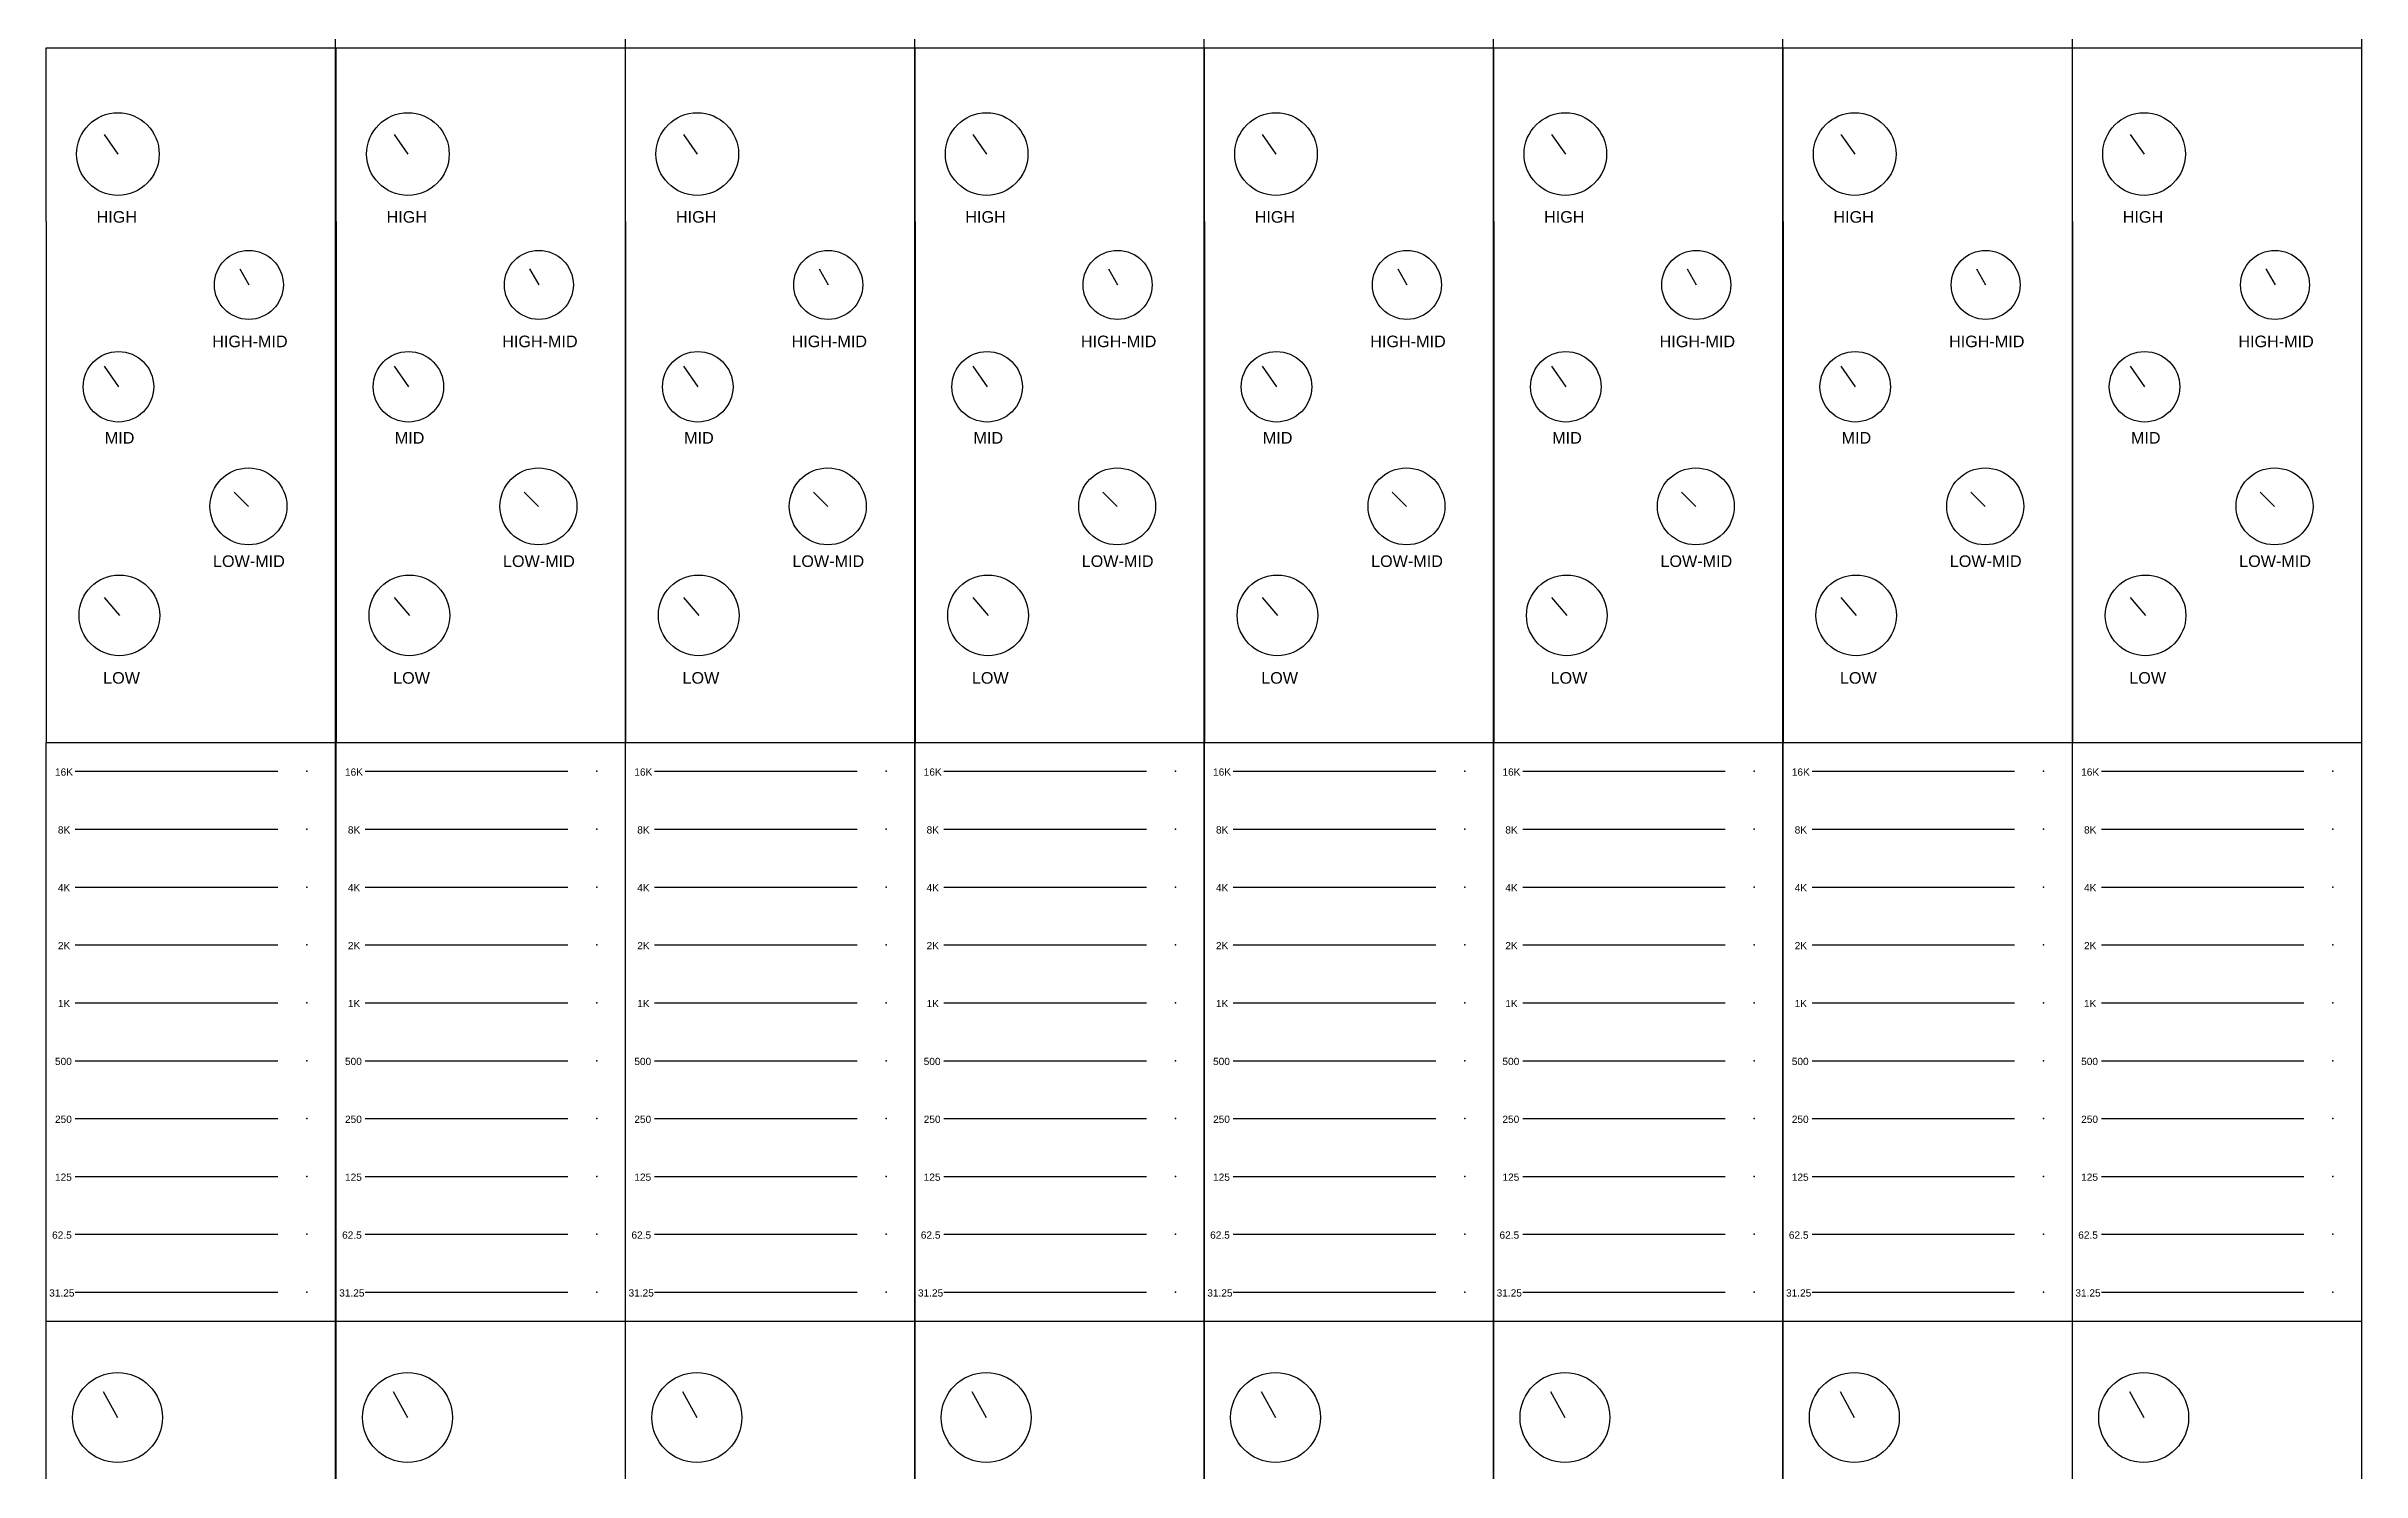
# Model space of a CAD drawing. Header units: inches. Extents: x -1200 to 6108, y -1200 to 2900.
# Drawn here: x -1200 to -400, y 247 to 739 of the extents above; entities that cross this region are included whole.
import ezdxf

# ---------------------------------------------------------------- set-up
doc = ezdxf.new("R2010")
doc.units = ezdxf.units.IN
doc.header["$MEASUREMENT"] = 0
doc.layers.get('0').update_dxf_attribs({"lineweight": 25, "true_color": 0xffffff})
doc.styles.add('textstyle100', font='')
doc.styles.add('textstyle1004', font='')
doc.styles.add('textstyle1005', font='')
doc.styles.add('textstyle1006', font='')
doc.styles.add('textstyle1007', font='')
doc.styles.add('textstyle1008', font='')
doc.styles.add('textstyle1009', font='')
doc.styles.add('textstyle101', font='')
doc.styles.add('textstyle1010', font='')
doc.styles.add('textstyle1011', font='')
doc.styles.add('textstyle102', font='')
doc.styles.add('textstyle103', font='')
doc.styles.add('textstyle104', font='')
doc.styles.add('textstyle105', font='')
doc.styles.add('textstyle114', font='')
doc.styles.add('textstyle115', font='')
doc.styles.add('textstyle116', font='')
doc.styles.add('textstyle117', font='')
doc.styles.add('textstyle118', font='')
doc.styles.add('textstyle119', font='')
doc.styles.add('textstyle120', font='')
doc.styles.add('textstyle121', font='')
doc.styles.add('textstyle130', font='')
doc.styles.add('textstyle131', font='')
doc.styles.add('textstyle132', font='')
doc.styles.add('textstyle133', font='')
doc.styles.add('textstyle134', font='')
doc.styles.add('textstyle135', font='')
doc.styles.add('textstyle136', font='')
doc.styles.add('textstyle137', font='')
doc.styles.add('textstyle146', font='')
doc.styles.add('textstyle147', font='')
doc.styles.add('textstyle148', font='')
doc.styles.add('textstyle149', font='')
doc.styles.add('textstyle150', font='')
doc.styles.add('textstyle151', font='')
doc.styles.add('textstyle152', font='')
doc.styles.add('textstyle153', font='')
doc.styles.add('textstyle162', font='')
doc.styles.add('textstyle163', font='')
doc.styles.add('textstyle164', font='')
doc.styles.add('textstyle165', font='')
doc.styles.add('textstyle166', font='')
doc.styles.add('textstyle167', font='')
doc.styles.add('textstyle168', font='')
doc.styles.add('textstyle169', font='')
doc.styles.add('textstyle178', font='')
doc.styles.add('textstyle179', font='')
doc.styles.add('textstyle180', font='')
doc.styles.add('textstyle181', font='')
doc.styles.add('textstyle182', font='')
doc.styles.add('textstyle183', font='')
doc.styles.add('textstyle184', font='')
doc.styles.add('textstyle185', font='')
doc.styles.add('textstyle20', font='')
doc.styles.add('textstyle21', font='')
doc.styles.add('textstyle22', font='')
doc.styles.add('textstyle23', font='')
doc.styles.add('textstyle24', font='')
doc.styles.add('textstyle25', font='')
doc.styles.add('textstyle26', font='')
doc.styles.add('textstyle27', font='')
doc.styles.add('textstyle50', font='')
doc.styles.add('textstyle51', font='')
doc.styles.add('textstyle52', font='')
doc.styles.add('textstyle53', font='')
doc.styles.add('textstyle54', font='')
doc.styles.add('textstyle55', font='')
doc.styles.add('textstyle56', font='')
doc.styles.add('textstyle57', font='')
doc.styles.add('textstyle66', font='')
doc.styles.add('textstyle67', font='')
doc.styles.add('textstyle68', font='')
doc.styles.add('textstyle69', font='')
doc.styles.add('textstyle70', font='')
doc.styles.add('textstyle71', font='')
doc.styles.add('textstyle72', font='')
doc.styles.add('textstyle73', font='')
doc.styles.add('textstyle82', font='')
doc.styles.add('textstyle83', font='')
doc.styles.add('textstyle84', font='')
doc.styles.add('textstyle846', font='')
doc.styles.add('textstyle847', font='')
doc.styles.add('textstyle848', font='')
doc.styles.add('textstyle849', font='')
doc.styles.add('textstyle85', font='')
doc.styles.add('textstyle850', font='')
doc.styles.add('textstyle851', font='')
doc.styles.add('textstyle852', font='')
doc.styles.add('textstyle853', font='')
doc.styles.add('textstyle86', font='')
doc.styles.add('textstyle87', font='')
doc.styles.add('textstyle88', font='')
doc.styles.add('textstyle89', font='')
doc.styles.add('textstyle958', font='')
doc.styles.add('textstyle959', font='')
doc.styles.add('textstyle960', font='')
doc.styles.add('textstyle961', font='')
doc.styles.add('textstyle962', font='')
doc.styles.add('textstyle963', font='')
doc.styles.add('textstyle964', font='')
doc.styles.add('textstyle965', font='')
doc.styles.add('textstyle972', font='')
doc.styles.add('textstyle973', font='')
doc.styles.add('textstyle974', font='')
doc.styles.add('textstyle975', font='')
doc.styles.add('textstyle976', font='')
doc.styles.add('textstyle977', font='')
doc.styles.add('textstyle978', font='')
doc.styles.add('textstyle979', font='')
doc.styles.add('textstyle98', font='')
doc.styles.add('textstyle988', font='')
doc.styles.add('textstyle989', font='')
doc.styles.add('textstyle99', font='')
doc.styles.add('textstyle990', font='')
doc.styles.add('textstyle991', font='')
doc.styles.add('textstyle992', font='')
doc.styles.add('textstyle993', font='')
doc.styles.add('textstyle994', font='')
doc.styles.add('textstyle995', font='')
doc.styles.get('textstyle100').set_extended_font_data('Liberation Sans')
doc.styles.get('textstyle1004').set_extended_font_data('Liberation Sans')
doc.styles.get('textstyle1005').set_extended_font_data('Liberation Sans')
doc.styles.get('textstyle1006').set_extended_font_data('Liberation Sans')
doc.styles.get('textstyle1007').set_extended_font_data('Liberation Sans')
doc.styles.get('textstyle1008').set_extended_font_data('Liberation Sans')
doc.styles.get('textstyle1009').set_extended_font_data('Liberation Sans')
doc.styles.get('textstyle101').set_extended_font_data('Liberation Sans')
doc.styles.get('textstyle1010').set_extended_font_data('Liberation Sans')
doc.styles.get('textstyle1011').set_extended_font_data('Liberation Sans')
doc.styles.get('textstyle102').set_extended_font_data('Liberation Sans')
doc.styles.get('textstyle103').set_extended_font_data('Liberation Sans')
doc.styles.get('textstyle104').set_extended_font_data('Liberation Sans')
doc.styles.get('textstyle105').set_extended_font_data('Liberation Sans')
doc.styles.get('textstyle114').set_extended_font_data('Liberation Sans')
doc.styles.get('textstyle115').set_extended_font_data('Liberation Sans')
doc.styles.get('textstyle116').set_extended_font_data('Liberation Sans')
doc.styles.get('textstyle117').set_extended_font_data('Liberation Sans')
doc.styles.get('textstyle118').set_extended_font_data('Liberation Sans')
doc.styles.get('textstyle119').set_extended_font_data('Liberation Sans')
doc.styles.get('textstyle120').set_extended_font_data('Liberation Sans')
doc.styles.get('textstyle121').set_extended_font_data('Liberation Sans')
doc.styles.get('textstyle130').set_extended_font_data('Liberation Sans')
doc.styles.get('textstyle131').set_extended_font_data('Liberation Sans')
doc.styles.get('textstyle132').set_extended_font_data('Liberation Sans')
doc.styles.get('textstyle133').set_extended_font_data('Liberation Sans')
doc.styles.get('textstyle134').set_extended_font_data('Liberation Sans')
doc.styles.get('textstyle135').set_extended_font_data('Liberation Sans')
doc.styles.get('textstyle136').set_extended_font_data('Liberation Sans')
doc.styles.get('textstyle137').set_extended_font_data('Liberation Sans')
doc.styles.get('textstyle146').set_extended_font_data('Liberation Sans')
doc.styles.get('textstyle147').set_extended_font_data('Liberation Sans')
doc.styles.get('textstyle148').set_extended_font_data('Liberation Sans')
doc.styles.get('textstyle149').set_extended_font_data('Liberation Sans')
doc.styles.get('textstyle150').set_extended_font_data('Liberation Sans')
doc.styles.get('textstyle151').set_extended_font_data('Liberation Sans')
doc.styles.get('textstyle152').set_extended_font_data('Liberation Sans')
doc.styles.get('textstyle153').set_extended_font_data('Liberation Sans')
doc.styles.get('textstyle162').set_extended_font_data('Liberation Sans')
doc.styles.get('textstyle163').set_extended_font_data('Liberation Sans')
doc.styles.get('textstyle164').set_extended_font_data('Liberation Sans')
doc.styles.get('textstyle165').set_extended_font_data('Liberation Sans')
doc.styles.get('textstyle166').set_extended_font_data('Liberation Sans')
doc.styles.get('textstyle167').set_extended_font_data('Liberation Sans')
doc.styles.get('textstyle168').set_extended_font_data('Liberation Sans')
doc.styles.get('textstyle169').set_extended_font_data('Liberation Sans')
doc.styles.get('textstyle178').set_extended_font_data('Liberation Sans')
doc.styles.get('textstyle179').set_extended_font_data('Liberation Sans')
doc.styles.get('textstyle180').set_extended_font_data('Liberation Sans')
doc.styles.get('textstyle181').set_extended_font_data('Liberation Sans')
doc.styles.get('textstyle182').set_extended_font_data('Liberation Sans')
doc.styles.get('textstyle183').set_extended_font_data('Liberation Sans')
doc.styles.get('textstyle184').set_extended_font_data('Liberation Sans')
doc.styles.get('textstyle185').set_extended_font_data('Liberation Sans')
doc.styles.get('textstyle20').set_extended_font_data('Liberation Sans')
doc.styles.get('textstyle21').set_extended_font_data('Liberation Sans')
doc.styles.get('textstyle22').set_extended_font_data('Liberation Sans')
doc.styles.get('textstyle23').set_extended_font_data('Liberation Sans')
doc.styles.get('textstyle24').set_extended_font_data('Liberation Sans')
doc.styles.get('textstyle25').set_extended_font_data('Liberation Sans')
doc.styles.get('textstyle26').set_extended_font_data('Liberation Sans')
doc.styles.get('textstyle27').set_extended_font_data('Liberation Sans')
doc.styles.get('textstyle50').set_extended_font_data('Liberation Sans')
doc.styles.get('textstyle51').set_extended_font_data('Liberation Sans')
doc.styles.get('textstyle52').set_extended_font_data('Liberation Sans')
doc.styles.get('textstyle53').set_extended_font_data('Liberation Sans')
doc.styles.get('textstyle54').set_extended_font_data('Liberation Sans')
doc.styles.get('textstyle55').set_extended_font_data('Liberation Sans')
doc.styles.get('textstyle56').set_extended_font_data('Liberation Sans')
doc.styles.get('textstyle57').set_extended_font_data('Liberation Sans')
doc.styles.get('textstyle66').set_extended_font_data('Liberation Sans')
doc.styles.get('textstyle67').set_extended_font_data('Liberation Sans')
doc.styles.get('textstyle68').set_extended_font_data('Liberation Sans')
doc.styles.get('textstyle69').set_extended_font_data('Liberation Sans')
doc.styles.get('textstyle70').set_extended_font_data('Liberation Sans')
doc.styles.get('textstyle71').set_extended_font_data('Liberation Sans')
doc.styles.get('textstyle72').set_extended_font_data('Liberation Sans')
doc.styles.get('textstyle73').set_extended_font_data('Liberation Sans')
doc.styles.get('textstyle82').set_extended_font_data('Liberation Sans')
doc.styles.get('textstyle83').set_extended_font_data('Liberation Sans')
doc.styles.get('textstyle84').set_extended_font_data('Liberation Sans')
doc.styles.get('textstyle846').set_extended_font_data('Liberation Sans')
doc.styles.get('textstyle847').set_extended_font_data('Liberation Sans')
doc.styles.get('textstyle848').set_extended_font_data('Liberation Sans')
doc.styles.get('textstyle849').set_extended_font_data('Liberation Sans')
doc.styles.get('textstyle85').set_extended_font_data('Liberation Sans')
doc.styles.get('textstyle850').set_extended_font_data('Liberation Sans')
doc.styles.get('textstyle851').set_extended_font_data('Liberation Sans')
doc.styles.get('textstyle852').set_extended_font_data('Liberation Sans')
doc.styles.get('textstyle853').set_extended_font_data('Liberation Sans')
doc.styles.get('textstyle86').set_extended_font_data('Liberation Sans')
doc.styles.get('textstyle87').set_extended_font_data('Liberation Sans')
doc.styles.get('textstyle88').set_extended_font_data('Liberation Sans')
doc.styles.get('textstyle89').set_extended_font_data('Liberation Sans')
doc.styles.get('textstyle958').set_extended_font_data('Liberation Sans')
doc.styles.get('textstyle959').set_extended_font_data('Liberation Sans')
doc.styles.get('textstyle960').set_extended_font_data('Liberation Sans')
doc.styles.get('textstyle961').set_extended_font_data('Liberation Sans')
doc.styles.get('textstyle962').set_extended_font_data('Liberation Sans')
doc.styles.get('textstyle963').set_extended_font_data('Liberation Sans')
doc.styles.get('textstyle964').set_extended_font_data('Liberation Sans')
doc.styles.get('textstyle965').set_extended_font_data('Liberation Sans')
doc.styles.get('textstyle972').set_extended_font_data('Liberation Sans')
doc.styles.get('textstyle973').set_extended_font_data('Liberation Sans')
doc.styles.get('textstyle974').set_extended_font_data('Liberation Sans')
doc.styles.get('textstyle975').set_extended_font_data('Liberation Sans')
doc.styles.get('textstyle976').set_extended_font_data('Liberation Sans')
doc.styles.get('textstyle977').set_extended_font_data('Liberation Sans')
doc.styles.get('textstyle978').set_extended_font_data('Liberation Sans')
doc.styles.get('textstyle979').set_extended_font_data('Liberation Sans')
doc.styles.get('textstyle98').set_extended_font_data('Liberation Sans')
doc.styles.get('textstyle988').set_extended_font_data('Liberation Sans')
doc.styles.get('textstyle989').set_extended_font_data('Liberation Sans')
doc.styles.get('textstyle99').set_extended_font_data('Liberation Sans')
doc.styles.get('textstyle990').set_extended_font_data('Liberation Sans')
doc.styles.get('textstyle991').set_extended_font_data('Liberation Sans')
doc.styles.get('textstyle992').set_extended_font_data('Liberation Sans')
doc.styles.get('textstyle993').set_extended_font_data('Liberation Sans')
doc.styles.get('textstyle994').set_extended_font_data('Liberation Sans')
doc.styles.get('textstyle995').set_extended_font_data('Liberation Sans')

# ---------------------------------------------------------------- blocks, each defined once
blk = doc.blocks.new('Channelstripmodel')
for p, q in [((100, -1400), (100, 1200)), ((200.22, -1400), (200.22, 1200)), ((300.22, -1400), (300.22, 1200)), ((400.22, -1400), (400.22, 1200)), ((500.22, -1400), (500.22, 1200)), ((600.22, -1400), (600.22, 1200)), ((700.22, -1400), (700.22, 1200)), ((800.22, -1400), (800.22, 1200)), ((0.04, 438.97), (50.04, 438.97)), ((0.04, 378.97), (0.04, 438.97)), ((50.04, 438.97), (100, 438.97)), ((100.26, 438.97), (150.26, 438.97)), ((100.26, 378.97), (100.26, 438.97)), ((150.26, 438.97), (200.22, 438.97)), ((200.26, 438.97), (250.26, 438.97)), ((200.26, 378.97), (200.26, 438.97)), ((250.26, 438.97), (300.22, 438.97)), ((300.26, 438.97), (350.26, 438.97)), ((300.26, 378.97), (300.26, 438.97)), ((350.26, 438.97), (400.22, 438.97)), ((400.26, 438.97), (450.26, 438.97)), ((400.26, 378.97), (400.26, 438.97)), ((450.26, 438.97), (500.22, 438.97)), ((500.26, 438.97), (550.26, 438.97)), ((500.26, 378.97), (500.26, 438.97)), ((550.26, 438.97), (600.22, 438.97)), ((600.26, 438.97), (650.26, 438.97)), ((600.26, 378.97), (600.26, 438.97)), ((650.26, 438.97), (700.22, 438.97)), ((700.26, 438.97), (750.26, 438.97)), ((700.26, 378.97), (700.26, 438.97)), ((750.26, 438.97), (800.22, 438.97)), ((20.04, 408.97), (24.79, 402.26)), ((120.26, 408.97), (125.01, 402.26)), ((220.26, 408.97), (225.01, 402.26)), ((320.26, 408.97), (325.01, 402.26)), ((420.26, 408.97), (425.01, 402.26)), ((520.26, 408.97), (525.01, 402.26)), ((620.26, 408.97), (625.01, 402.26)), ((720.26, 408.97), (725.01, 402.26)), ((0.04, 378.97), (0.04, 198.97)), ((100.26, 378.97), (100.26, 198.97)), ((200.26, 378.97), (200.26, 198.97)), ((300.26, 378.97), (300.26, 198.97)), ((400.26, 378.97), (400.26, 198.97)), ((500.26, 378.97), (500.26, 198.97)), ((600.26, 378.97), (600.26, 198.97)), ((700.26, 378.97), (700.26, 198.97)), ((66.87, 362.59), (70.04, 357.05)), ((167.08, 362.59), (170.26, 357.05)), ((267.08, 362.59), (270.26, 357.05)), ((367.08, 362.59), (370.26, 357.05)), ((467.08, 362.59), (470.26, 357.05)), ((567.08, 362.59), (570.26, 357.05)), ((667.08, 362.59), (670.26, 357.05)), ((767.08, 362.59), (770.26, 357.05)), ((20.04, 328.97), (24.97, 321.84)), ((120.26, 328.97), (125.18, 321.84)), ((220.26, 328.97), (225.18, 321.84)), ((320.26, 328.97), (325.18, 321.84)), ((420.26, 328.97), (425.18, 321.84)), ((520.26, 328.97), (525.18, 321.84)), ((620.26, 328.97), (625.18, 321.84)), ((720.26, 328.97), (725.18, 321.84)), ((64.96, 285.43), (69.89, 280.52)), ((165.18, 285.43), (170.11, 280.52)), ((265.18, 285.43), (270.11, 280.52)), ((365.18, 285.43), (370.11, 280.52)), ((465.18, 285.43), (470.11, 280.52)), ((565.18, 285.43), (570.11, 280.52)), ((665.18, 285.43), (670.11, 280.52)), ((765.18, 285.43), (770.11, 280.52)), ((20.04, 248.97), (25.29, 242.83)), ((120.26, 248.97), (125.51, 242.83)), ((220.26, 248.97), (225.51, 242.83)), ((320.26, 248.97), (325.51, 242.83)), ((420.26, 248.97), (425.51, 242.83)), ((520.26, 248.97), (525.51, 242.83)), ((620.26, 248.97), (625.51, 242.83)), ((720.26, 248.97), (725.51, 242.83)), ((0.04, -1.03), (0.04, 198.97)), ((0.04, 198.97), (50.04, 198.97)), ((50.04, 198.97), (100, 198.97)), ((100.26, -1.03), (100.26, 198.97)), ((100.26, 198.97), (150.26, 198.97)), ((150.26, 198.97), (200.22, 198.97)), ((200.26, -1.03), (200.26, 198.97)), ((200.26, 198.97), (250.26, 198.97)), ((250.26, 198.97), (300.22, 198.97)), ((300.26, -1.03), (300.26, 198.97)), ((300.26, 198.97), (350.26, 198.97)), ((350.26, 198.97), (400.22, 198.97)), ((400.26, -1.03), (400.26, 198.97)), ((400.26, 198.97), (450.26, 198.97)), ((450.26, 198.97), (500.22, 198.97)), ((500.26, -1.03), (500.26, 198.97)), ((500.26, 198.97), (550.26, 198.97)), ((550.26, 198.97), (600.22, 198.97)), ((600.26, -1.03), (600.26, 198.97)), ((600.26, 198.97), (650.26, 198.97)), ((650.26, 198.97), (700.22, 198.97)), ((700.26, -1.03), (700.26, 198.97)), ((700.26, 198.97), (750.26, 198.97)), ((750.26, 198.97), (800.22, 198.97)), ((10.04, 188.97), (40.04, 188.97)), ((40.04, 188.97), (80.04, 188.97)), ((110.26, 188.97), (140.26, 188.97)), ((140.26, 188.97), (180.26, 188.97)), ((210.26, 188.97), (240.26, 188.97)), ((240.26, 188.97), (280.26, 188.97)), ((310.26, 188.97), (340.26, 188.97)), ((340.26, 188.97), (380.26, 188.97)), ((410.26, 188.97), (440.26, 188.97)), ((440.26, 188.97), (480.26, 188.97)), ((510.26, 188.97), (540.26, 188.97)), ((540.26, 188.97), (580.26, 188.97)), ((610.26, 188.97), (640.26, 188.97)), ((640.26, 188.97), (680.26, 188.97)), ((710.26, 188.97), (740.26, 188.97)), ((740.26, 188.97), (780.26, 188.97)), ((10.04, 168.97), (40.04, 168.97)), ((40.04, 168.97), (80.04, 168.97)), ((110.26, 168.97), (140.26, 168.97)), ((140.26, 168.97), (180.26, 168.97)), ((210.26, 168.97), (240.26, 168.97)), ((240.26, 168.97), (280.26, 168.97)), ((310.26, 168.97), (340.26, 168.97)), ((340.26, 168.97), (380.26, 168.97)), ((410.26, 168.97), (440.26, 168.97)), ((440.26, 168.97), (480.26, 168.97)), ((510.26, 168.97), (540.26, 168.97)), ((540.26, 168.97), (580.26, 168.97)), ((610.26, 168.97), (640.26, 168.97)), ((640.26, 168.97), (680.26, 168.97)), ((710.26, 168.97), (740.26, 168.97)), ((740.26, 168.97), (780.26, 168.97)), ((10.04, 148.97), (40.04, 148.97)), ((40.04, 148.97), (80.04, 148.97)), ((110.26, 148.97), (140.26, 148.97)), ((140.26, 148.97), (180.26, 148.97)), ((210.26, 148.97), (240.26, 148.97)), ((240.26, 148.97), (280.26, 148.97)), ((310.26, 148.97), (340.26, 148.97)), ((340.26, 148.97), (380.26, 148.97)), ((410.26, 148.97), (440.26, 148.97)), ((440.26, 148.97), (480.26, 148.97)), ((510.26, 148.97), (540.26, 148.97)), ((540.26, 148.97), (580.26, 148.97)), ((610.26, 148.97), (640.26, 148.97)), ((640.26, 148.97), (680.26, 148.97)), ((710.26, 148.97), (740.26, 148.97)), ((740.26, 148.97), (780.26, 148.97)), ((10.04, 128.97), (40.04, 128.97)), ((40.04, 128.97), (80.04, 128.97)), ((110.26, 128.97), (140.26, 128.97)), ((140.26, 128.97), (180.26, 128.97)), ((210.26, 128.97), (240.26, 128.97)), ((240.26, 128.97), (280.26, 128.97)), ((310.26, 128.97), (340.26, 128.97)), ((340.26, 128.97), (380.26, 128.97)), ((410.26, 128.97), (440.26, 128.97)), ((440.26, 128.97), (480.26, 128.97)), ((510.26, 128.97), (540.26, 128.97)), ((540.26, 128.97), (580.26, 128.97)), ((610.26, 128.97), (640.26, 128.97)), ((640.26, 128.97), (680.26, 128.97)), ((710.26, 128.97), (740.26, 128.97)), ((740.26, 128.97), (780.26, 128.97)), ((10.04, 108.97), (40.04, 108.97)), ((40.04, 108.97), (80.04, 108.97)), ((110.26, 108.97), (140.26, 108.97)), ((140.26, 108.97), (180.26, 108.97)), ((210.26, 108.97), (240.26, 108.97)), ((240.26, 108.97), (280.26, 108.97)), ((310.26, 108.97), (340.26, 108.97)), ((340.26, 108.97), (380.26, 108.97)), ((410.26, 108.97), (440.26, 108.97)), ((440.26, 108.97), (480.26, 108.97)), ((510.26, 108.97), (540.26, 108.97)), ((540.26, 108.97), (580.26, 108.97)), ((610.26, 108.97), (640.26, 108.97)), ((640.26, 108.97), (680.26, 108.97)), ((710.26, 108.97), (740.26, 108.97)), ((740.26, 108.97), (780.26, 108.97)), ((10.04, 88.97), (40.04, 88.97)), ((40.04, 88.97), (80.04, 88.97)), ((110.26, 88.97), (140.26, 88.97)), ((140.26, 88.97), (180.26, 88.97)), ((210.26, 88.97), (240.26, 88.97)), ((240.26, 88.97), (280.26, 88.97)), ((310.26, 88.97), (340.26, 88.97)), ((340.26, 88.97), (380.26, 88.97)), ((410.26, 88.97), (440.26, 88.97)), ((440.26, 88.97), (480.26, 88.97)), ((510.26, 88.97), (540.26, 88.97)), ((540.26, 88.97), (580.26, 88.97)), ((610.26, 88.97), (640.26, 88.97)), ((640.26, 88.97), (680.26, 88.97)), ((710.26, 88.97), (740.26, 88.97)), ((740.26, 88.97), (780.26, 88.97)), ((10.04, 68.97), (40.04, 68.97)), ((40.04, 68.97), (80.04, 68.97)), ((110.26, 68.97), (140.26, 68.97)), ((140.26, 68.97), (180.26, 68.97)), ((210.26, 68.97), (240.26, 68.97)), ((240.26, 68.97), (280.26, 68.97)), ((310.26, 68.97), (340.26, 68.97)), ((340.26, 68.97), (380.26, 68.97)), ((410.26, 68.97), (440.26, 68.97)), ((440.26, 68.97), (480.26, 68.97)), ((510.26, 68.97), (540.26, 68.97)), ((540.26, 68.97), (580.26, 68.97)), ((610.26, 68.97), (640.26, 68.97)), ((640.26, 68.97), (680.26, 68.97)), ((710.26, 68.97), (740.26, 68.97)), ((740.26, 68.97), (780.26, 68.97)), ((10.04, 48.97), (40.04, 48.97)), ((40.04, 48.97), (80.04, 48.97)), ((110.26, 48.97), (140.26, 48.97)), ((140.26, 48.97), (180.26, 48.97)), ((210.26, 48.97), (240.26, 48.97)), ((240.26, 48.97), (280.26, 48.97)), ((310.26, 48.97), (340.26, 48.97)), ((340.26, 48.97), (380.26, 48.97)), ((410.26, 48.97), (440.26, 48.97)), ((440.26, 48.97), (480.26, 48.97)), ((510.26, 48.97), (540.26, 48.97)), ((540.26, 48.97), (580.26, 48.97)), ((610.26, 48.97), (640.26, 48.97)), ((640.26, 48.97), (680.26, 48.97)), ((710.26, 48.97), (740.26, 48.97)), ((740.26, 48.97), (780.26, 48.97)), ((10.04, 28.97), (40.04, 28.97)), ((40.04, 28.97), (80.04, 28.97)), ((110.26, 28.97), (140.26, 28.97)), ((140.26, 28.97), (180.26, 28.97)), ((210.26, 28.97), (240.26, 28.97)), ((240.26, 28.97), (280.26, 28.97)), ((310.26, 28.97), (340.26, 28.97)), ((340.26, 28.97), (380.26, 28.97)), ((410.26, 28.97), (440.26, 28.97)), ((440.26, 28.97), (480.26, 28.97)), ((510.26, 28.97), (540.26, 28.97)), ((540.26, 28.97), (580.26, 28.97)), ((610.26, 28.97), (640.26, 28.97)), ((640.26, 28.97), (680.26, 28.97)), ((710.26, 28.97), (740.26, 28.97)), ((740.26, 28.97), (780.26, 28.97)), ((10.04, 8.97), (40.04, 8.97)), ((40.04, 8.97), (80.04, 8.97)), ((110.26, 8.97), (140.26, 8.97)), ((140.26, 8.97), (180.26, 8.97)), ((210.26, 8.97), (240.26, 8.97)), ((240.26, 8.97), (280.26, 8.97)), ((310.26, 8.97), (340.26, 8.97)), ((340.26, 8.97), (380.26, 8.97)), ((410.26, 8.97), (440.26, 8.97)), ((440.26, 8.97), (480.26, 8.97)), ((510.26, 8.97), (540.26, 8.97)), ((540.26, 8.97), (580.26, 8.97)), ((610.26, 8.97), (640.26, 8.97)), ((640.26, 8.97), (680.26, 8.97)), ((710.26, 8.97), (740.26, 8.97)), ((740.26, 8.97), (780.26, 8.97)), ((0.04, -81.03), (0.04, -1.03)), ((0.04, -1.03), (50.04, -1.03)), ((0.04, -1.03), (50.04, -1.03)), ((50.04, -1.03), (50.04, -1.03)), ((50.04, -1.03), (100, -1.03)), ((100.26, -81.03), (100.26, -1.03)), ((100.26, -1.03), (150.26, -1.03)), ((100.26, -1.03), (150.26, -1.03)), ((150.26, -1.03), (150.26, -1.03)), ((150.26, -1.03), (200.22, -1.03)), ((200.26, -81.03), (200.26, -1.03)), ((200.26, -1.03), (250.26, -1.03)), ((200.26, -1.03), (250.26, -1.03)), ((250.26, -1.03), (250.26, -1.03)), ((250.26, -1.03), (300.22, -1.03)), ((300.26, -81.03), (300.26, -1.03)), ((300.26, -1.03), (350.26, -1.03)), ((300.26, -1.03), (350.26, -1.03)), ((350.26, -1.03), (350.26, -1.03)), ((350.26, -1.03), (400.22, -1.03)), ((400.26, -81.03), (400.26, -1.03)), ((400.26, -1.03), (450.26, -1.03)), ((400.26, -1.03), (450.26, -1.03)), ((450.26, -1.03), (450.26, -1.03)), ((450.26, -1.03), (500.22, -1.03)), ((500.26, -81.03), (500.26, -1.03)), ((500.26, -1.03), (550.26, -1.03)), ((500.26, -1.03), (550.26, -1.03)), ((550.26, -1.03), (550.26, -1.03)), ((550.26, -1.03), (600.22, -1.03)), ((600.26, -81.03), (600.26, -1.03)), ((600.26, -1.03), (650.26, -1.03)), ((600.26, -1.03), (650.26, -1.03)), ((650.26, -1.03), (650.26, -1.03)), ((650.26, -1.03), (700.22, -1.03)), ((700.26, -81.03), (700.26, -1.03)), ((700.26, -1.03), (750.26, -1.03)), ((700.26, -1.03), (750.26, -1.03)), ((750.26, -1.03), (750.26, -1.03)), ((750.26, -1.03), (800.22, -1.03)), ((19.71, -25.3), (24.66, -34.33)), ((119.93, -25.3), (124.87, -34.33)), ((219.93, -25.3), (224.87, -34.33)), ((319.93, -25.3), (324.87, -34.33)), ((419.93, -25.3), (424.87, -34.33)), ((519.93, -25.3), (524.87, -34.33)), ((619.93, -25.3), (624.87, -34.33)), ((719.93, -25.3), (724.87, -34.33))]:
    blk.add_line(p, q)
for centre, radius in [((24.79, 402.26), 14.27), ((125.01, 402.26), 14.27), ((225.01, 402.26), 14.27), ((325.01, 402.26), 14.27), ((425.01, 402.26), 14.27), ((525.01, 402.26), 14.27), ((625.01, 402.26), 14.27), ((725.01, 402.26), 14.27), ((70.04, 357.05), 11.92), ((170.26, 357.05), 11.92), ((270.26, 357.05), 11.92), ((370.26, 357.05), 11.92), ((470.26, 357.05), 11.92), ((570.26, 357.05), 11.92), ((670.26, 357.05), 11.92), ((770.26, 357.05), 11.92), ((24.97, 321.84), 12.18), ((125.18, 321.84), 12.18), ((225.18, 321.84), 12.18), ((325.18, 321.84), 12.18), ((425.18, 321.84), 12.18), ((525.18, 321.84), 12.18), ((625.18, 321.84), 12.18), ((725.18, 321.84), 12.18), ((69.89, 280.52), 13.29), ((170.11, 280.52), 13.29), ((270.11, 280.52), 13.29), ((370.11, 280.52), 13.29), ((470.11, 280.52), 13.29), ((570.11, 280.52), 13.29), ((670.11, 280.52), 13.29), ((770.11, 280.52), 13.29), ((25.29, 242.83), 13.93), ((125.51, 242.83), 13.93), ((225.51, 242.83), 13.93), ((325.51, 242.83), 13.93), ((425.51, 242.83), 13.93), ((525.51, 242.83), 13.93), ((625.51, 242.83), 13.93), ((725.51, 242.83), 13.93), ((24.66, -34.33), 15.53), ((124.87, -34.33), 15.53), ((224.87, -34.33), 15.53), ((324.87, -34.33), 15.53), ((424.87, -34.33), 15.53), ((524.87, -34.33), 15.53), ((624.87, -34.33), 15.53), ((724.87, -34.33), 15.53)]:
    blk.add_circle(centre, radius)
for p in [(90.04, 188.97), (190.26, 188.97), (290.26, 188.97), (390.26, 188.97), (490.26, 188.97), (590.26, 188.97), (690.26, 188.97), (790.26, 188.97), (90.04, 168.97), (190.26, 168.97), (290.26, 168.97), (390.26, 168.97), (490.26, 168.97), (590.26, 168.97), (690.26, 168.97), (790.26, 168.97), (90.04, 148.97), (190.26, 148.97), (290.26, 148.97), (390.26, 148.97), (490.26, 148.97), (590.26, 148.97), (690.26, 148.97), (790.26, 148.97), (90.04, 128.97), (190.26, 128.97), (290.26, 128.97), (390.26, 128.97), (490.26, 128.97), (590.26, 128.97), (690.26, 128.97), (790.26, 128.97), (90.04, 108.97), (190.26, 108.97), (290.26, 108.97), (390.26, 108.97), (490.26, 108.97), (590.26, 108.97), (690.26, 108.97), (790.26, 108.97), (90.04, 88.97), (190.26, 88.97), (290.26, 88.97), (390.26, 88.97), (490.26, 88.97), (590.26, 88.97), (690.26, 88.97), (790.26, 88.97), (90.04, 68.97), (190.26, 68.97), (290.26, 68.97), (390.26, 68.97), (490.26, 68.97), (590.26, 68.97), (690.26, 68.97), (790.26, 68.97), (90.04, 48.97), (190.26, 48.97), (290.26, 48.97), (390.26, 48.97), (490.26, 48.97), (590.26, 48.97), (690.26, 48.97), (790.26, 48.97), (90.04, 28.97), (190.26, 28.97), (290.26, 28.97), (390.26, 28.97), (490.26, 28.97), (590.26, 28.97), (690.26, 28.97), (790.26, 28.97), (90.04, 8.97), (190.26, 8.97), (290.26, 8.97), (390.26, 8.97), (490.26, 8.97), (590.26, 8.97), (690.26, 8.97), (790.26, 8.97)]:
    blk.add_point(p)
at = {"char_height": 1}
for s, insert, attachment_point, style in [('\\C7;\\H4;HIGH', (24.41, 380.51), 5, 'textstyle846'), ('\\C7;\\H4;HIGH', (124.63, 380.51), 5, 'textstyle847'), ('\\C7;\\H4;HIGH', (224.63, 380.51), 5, 'textstyle848'), ('\\C7;\\H4;HIGH', (324.63, 380.51), 5, 'textstyle849'), ('\\C7;\\H4;HIGH', (424.63, 380.51), 5, 'textstyle850'), ('\\C7;\\H4;HIGH', (524.63, 380.51), 5, 'textstyle851'), ('\\C7;\\H4;HIGH', (624.63, 380.51), 5, 'textstyle852'), ('\\C7;\\H4;HIGH', (724.63, 380.51), 5, 'textstyle853'), ('\\C7;\\H4;HIGH-MID', (70.41, 337.49), 5, 'textstyle988'), ('\\C7;\\H4;HIGH-MID', (170.63, 337.49), 5, 'textstyle989'), ('\\C7;\\H4;HIGH-MID', (270.63, 337.49), 5, 'textstyle990'), ('\\C7;\\H4;HIGH-MID', (370.63, 337.49), 5, 'textstyle991'), ('\\C7;\\H4;HIGH-MID', (470.63, 337.49), 5, 'textstyle992'), ('\\C7;\\H4;HIGH-MID', (570.63, 337.49), 5, 'textstyle993'), ('\\C7;\\H4;HIGH-MID', (670.63, 337.49), 5, 'textstyle994'), ('\\C7;\\H4;HIGH-MID', (770.63, 337.49), 5, 'textstyle995'), ('\\C7;\\H4;MID', (25.37, 304.19), 5, 'textstyle1004'), ('\\C7;\\H4;MID', (125.58, 304.19), 5, 'textstyle1005'), ('\\C7;\\H4;MID', (225.58, 304.19), 5, 'textstyle1006'), ('\\C7;\\H4;MID', (325.58, 304.19), 5, 'textstyle1007'), ('\\C7;\\H4;MID', (425.58, 304.19), 5, 'textstyle1008'), ('\\C7;\\H4;MID', (525.58, 304.19), 5, 'textstyle1009'), ('\\C7;\\H4;MID', (625.58, 304.19), 5, 'textstyle1010'), ('\\C7;\\H4;MID', (725.58, 304.19), 5, 'textstyle1011'), ('\\C7;\\H4;LOW-MID', (70.06, 261.55), 5, 'textstyle958'), ('\\C7;\\H4;LOW-MID', (170.28, 261.55), 5, 'textstyle959'), ('\\C7;\\H4;LOW-MID', (270.28, 261.55), 5, 'textstyle960'), ('\\C7;\\H4;LOW-MID', (370.28, 261.55), 5, 'textstyle961'), ('\\C7;\\H4;LOW-MID', (470.28, 261.55), 5, 'textstyle962'), ('\\C7;\\H4;LOW-MID', (570.28, 261.55), 5, 'textstyle963'), ('\\C7;\\H4;LOW-MID', (670.28, 261.55), 5, 'textstyle964'), ('\\C7;\\H4;LOW-MID', (770.28, 261.55), 5, 'textstyle965'), ('\\C7;\\H4;LOW', (26.05, 221.21), 5, 'textstyle972'), ('\\C7;\\H4;LOW', (126.26, 221.21), 5, 'textstyle973'), ('\\C7;\\H4;LOW', (226.26, 221.21), 5, 'textstyle974'), ('\\C7;\\H4;LOW', (326.26, 221.21), 5, 'textstyle975'), ('\\C7;\\H4;LOW', (426.26, 221.21), 5, 'textstyle976'), ('\\C7;\\H4;LOW', (526.26, 221.21), 5, 'textstyle977'), ('\\C7;\\H4;LOW', (626.26, 221.21), 5, 'textstyle978'), ('\\C7;\\H4;LOW', (726.26, 221.21), 5, 'textstyle979'), ('\\C7;\\H2.5;16K', (3.04, 189.97), 1, 'textstyle20'), ('\\C7;\\H2.5;16K', (103.26, 189.97), 1, 'textstyle21'), ('\\C7;\\H2.5;16K', (203.26, 189.97), 1, 'textstyle22'), ('\\C7;\\H2.5;16K', (303.26, 189.97), 1, 'textstyle23'), ('\\C7;\\H2.5;16K', (403.26, 189.97), 1, 'textstyle24'), ('\\C7;\\H2.5;16K', (503.26, 189.97), 1, 'textstyle25'), ('\\C7;\\H2.5;16K', (603.26, 189.97), 1, 'textstyle26'), ('\\C7;\\H2.5;16K', (703.26, 189.97), 1, 'textstyle27'), ('\\C7;\\H2.5;8K', (4.04, 169.97), 1, 'textstyle98'), ('\\C7;\\H2.5;8K', (104.26, 169.97), 1, 'textstyle99'), ('\\C7;\\H2.5;8K', (204.26, 169.97), 1, 'textstyle100'), ('\\C7;\\H2.5;8K', (304.26, 169.97), 1, 'textstyle101'), ('\\C7;\\H2.5;8K', (404.26, 169.97), 1, 'textstyle102'), ('\\C7;\\H2.5;8K', (504.26, 169.97), 1, 'textstyle103'), ('\\C7;\\H2.5;8K', (604.26, 169.97), 1, 'textstyle104'), ('\\C7;\\H2.5;8K', (704.26, 169.97), 1, 'textstyle105'), ('\\C7;\\H2.5;4K', (4.04, 149.97), 1, 'textstyle114'), ('\\C7;\\H2.5;4K', (104.26, 149.97), 1, 'textstyle115'), ('\\C7;\\H2.5;4K', (204.26, 149.97), 1, 'textstyle116'), ('\\C7;\\H2.5;4K', (304.26, 149.97), 1, 'textstyle117'), ('\\C7;\\H2.5;4K', (404.26, 149.97), 1, 'textstyle118'), ('\\C7;\\H2.5;4K', (504.26, 149.97), 1, 'textstyle119'), ('\\C7;\\H2.5;4K', (604.26, 149.97), 1, 'textstyle120'), ('\\C7;\\H2.5;4K', (704.26, 149.97), 1, 'textstyle121'), ('\\C7;\\H2.5;2K', (4.04, 129.97), 1, 'textstyle66'), ('\\C7;\\H2.5;2K', (104.26, 129.97), 1, 'textstyle67'), ('\\C7;\\H2.5;2K', (204.26, 129.97), 1, 'textstyle68'), ('\\C7;\\H2.5;2K', (304.26, 129.97), 1, 'textstyle69'), ('\\C7;\\H2.5;2K', (404.26, 129.97), 1, 'textstyle70'), ('\\C7;\\H2.5;2K', (504.26, 129.97), 1, 'textstyle71'), ('\\C7;\\H2.5;2K', (604.26, 129.97), 1, 'textstyle72'), ('\\C7;\\H2.5;2K', (704.26, 129.97), 1, 'textstyle73'), ('\\C7;\\H2.5;1K', (4.04, 109.97), 1, 'textstyle82'), ('\\C7;\\H2.5;1K', (104.26, 109.97), 1, 'textstyle83'), ('\\C7;\\H2.5;1K', (204.26, 109.97), 1, 'textstyle84'), ('\\C7;\\H2.5;1K', (304.26, 109.97), 1, 'textstyle85'), ('\\C7;\\H2.5;1K', (404.26, 109.97), 1, 'textstyle86'), ('\\C7;\\H2.5;1K', (504.26, 109.97), 1, 'textstyle87'), ('\\C7;\\H2.5;1K', (604.26, 109.97), 1, 'textstyle88'), ('\\C7;\\H2.5;1K', (704.26, 109.97), 1, 'textstyle89'), ('\\C7;\\H2.5;500', (3.04, 89.97), 1, 'textstyle162'), ('\\C7;\\H2.5;500', (103.26, 89.97), 1, 'textstyle163'), ('\\C7;\\H2.5;500', (203.26, 89.97), 1, 'textstyle164'), ('\\C7;\\H2.5;500', (303.26, 89.97), 1, 'textstyle165'), ('\\C7;\\H2.5;500', (403.26, 89.97), 1, 'textstyle166'), ('\\C7;\\H2.5;500', (503.26, 89.97), 1, 'textstyle167'), ('\\C7;\\H2.5;500', (603.26, 89.97), 1, 'textstyle168'), ('\\C7;\\H2.5;500', (703.26, 89.97), 1, 'textstyle169'), ('\\C7;\\H2.5;250', (3.04, 69.97), 1, 'textstyle178'), ('\\C7;\\H2.5;250', (103.26, 69.97), 1, 'textstyle179'), ('\\C7;\\H2.5;250', (203.26, 69.97), 1, 'textstyle180'), ('\\C7;\\H2.5;250', (303.26, 69.97), 1, 'textstyle181'), ('\\C7;\\H2.5;250', (403.26, 69.97), 1, 'textstyle182'), ('\\C7;\\H2.5;250', (503.26, 69.97), 1, 'textstyle183'), ('\\C7;\\H2.5;250', (603.26, 69.97), 1, 'textstyle184'), ('\\C7;\\H2.5;250', (703.26, 69.97), 1, 'textstyle185'), ('\\C7;\\H2.5;125', (3.04, 49.97), 1, 'textstyle130'), ('\\C7;\\H2.5;125', (103.26, 49.97), 1, 'textstyle131'), ('\\C7;\\H2.5;125', (203.26, 49.97), 1, 'textstyle132'), ('\\C7;\\H2.5;125', (303.26, 49.97), 1, 'textstyle133'), ('\\C7;\\H2.5;125', (403.26, 49.97), 1, 'textstyle134'), ('\\C7;\\H2.5;125', (503.26, 49.97), 1, 'textstyle135'), ('\\C7;\\H2.5;125', (603.26, 49.97), 1, 'textstyle136'), ('\\C7;\\H2.5;125', (703.26, 49.97), 1, 'textstyle137'), ('\\C7;\\H2.5;62.5', (2.04, 29.97), 1, 'textstyle146'), ('\\C7;\\H2.5;62.5', (102.26, 29.97), 1, 'textstyle147'), ('\\C7;\\H2.5;62.5', (202.26, 29.97), 1, 'textstyle148'), ('\\C7;\\H2.5;62.5', (302.26, 29.97), 1, 'textstyle149'), ('\\C7;\\H2.5;62.5', (402.26, 29.97), 1, 'textstyle150'), ('\\C7;\\H2.5;62.5', (502.26, 29.97), 1, 'textstyle151'), ('\\C7;\\H2.5;62.5', (602.26, 29.97), 1, 'textstyle152'), ('\\C7;\\H2.5;62.5', (702.26, 29.97), 1, 'textstyle153'), ('\\C7;\\H2.5;31.25', (1.04, 9.97), 1, 'textstyle50'), ('\\C7;\\H2.5;31.25', (101.26, 9.97), 1, 'textstyle51'), ('\\C7;\\H2.5;31.25', (201.26, 9.97), 1, 'textstyle52'), ('\\C7;\\H2.5;31.25', (301.26, 9.97), 1, 'textstyle53'), ('\\C7;\\H2.5;31.25', (401.26, 9.97), 1, 'textstyle54'), ('\\C7;\\H2.5;31.25', (501.26, 9.97), 1, 'textstyle55'), ('\\C7;\\H2.5;31.25', (601.26, 9.97), 1, 'textstyle56'), ('\\C7;\\H2.5;31.25', (701.26, 9.97), 1, 'textstyle57')]:
    blk.add_mtext(s, dxfattribs=dict(at, insert=insert, attachment_point=attachment_point, style=style))

msp = doc.modelspace()

# ---------------------------------------------------------------- block references
msp.add_blockref('Channelstripmodel', (-1200, 300))

doc.saveas('drawing.dxf')
